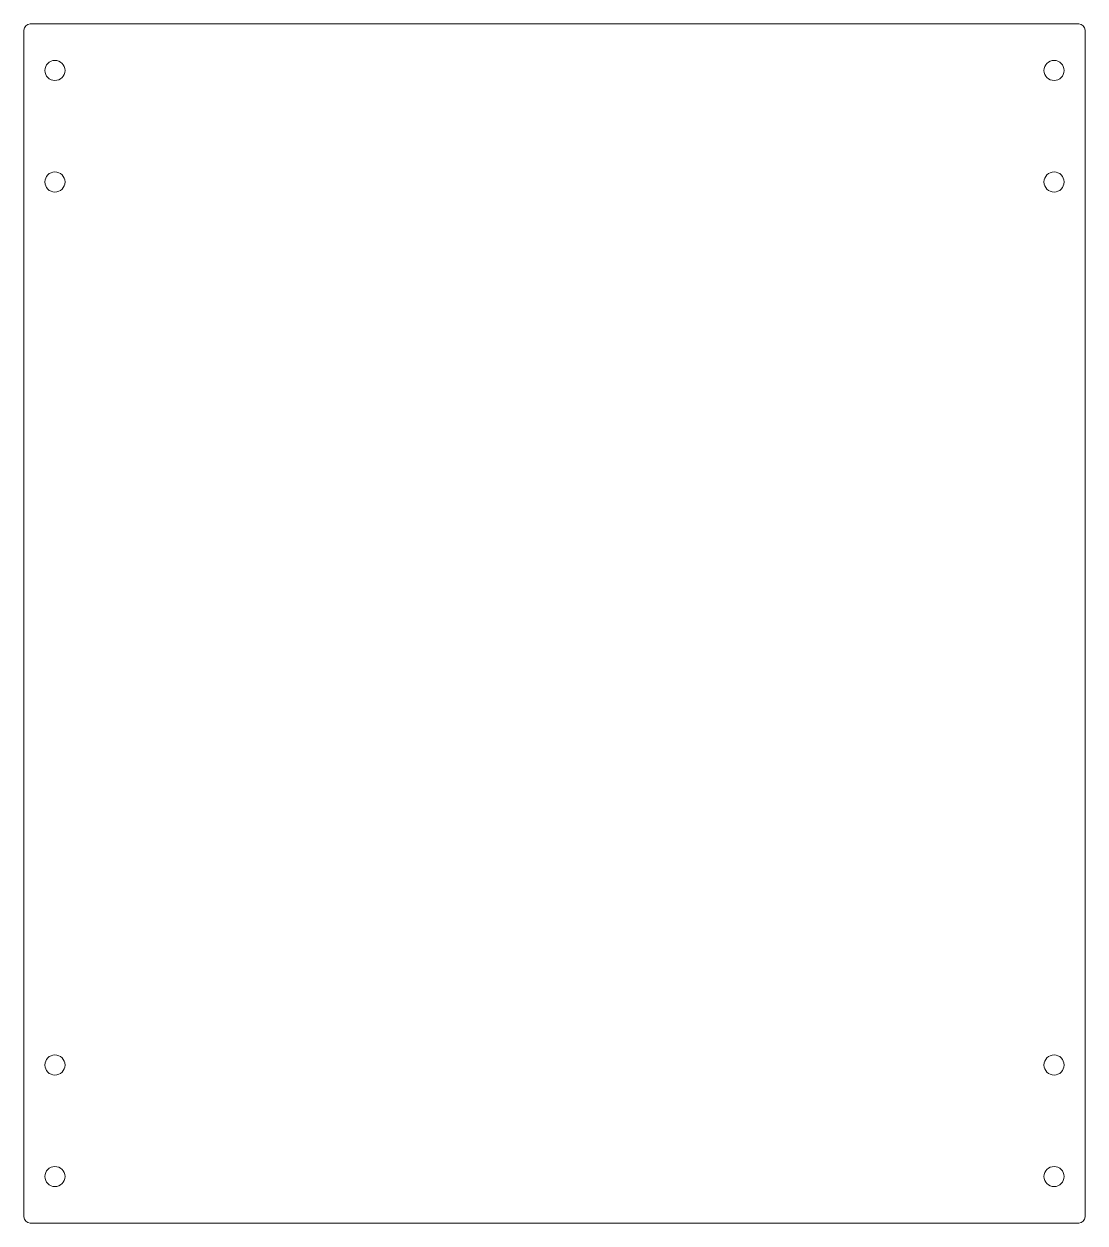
# Model space of a CAD drawing. Header units: millimetres. Extents: x -171 to 171, y -194 to 194.
import ezdxf

# ---------------------------------------------------------------- set-up
doc = ezdxf.new("R2010")
doc.units = ezdxf.units.MM

msp = doc.modelspace()

# ---------------------------------------------------------------- linework, layer by layer
at = {"color": 7, "linetype": 'Continuous', "lineweight": 15}
for p, q in [((-169.28, 193.5), (169.28, 193.5)), ((-171.28, -191.5), (-171.28, 191.5)), ((171.28, -191.5), (171.28, 191.5)), ((-169.28, -193.5), (169.28, -193.5))]:
    msp.add_line(p, q, dxfattribs=at)
for centre in [(-161.28, 178.5), (161.28, 178.5), (-161.28, 142.5), (161.28, 142.5), (-161.28, -142.5), (161.28, -142.5), (-161.28, -178.5), (161.28, -178.5)]:
    msp.add_circle(centre, 3.25, dxfattribs=at)
for centre, start, end in [((-169.28, 191.5), 90, 180), ((169.28, 191.5), 0, 90), ((-169.28, -191.5), 180, 270), ((169.28, -191.5), 270, 0)]:
    msp.add_arc(centre, 2, start, end, dxfattribs=at)

doc.saveas('drawing.dxf')
